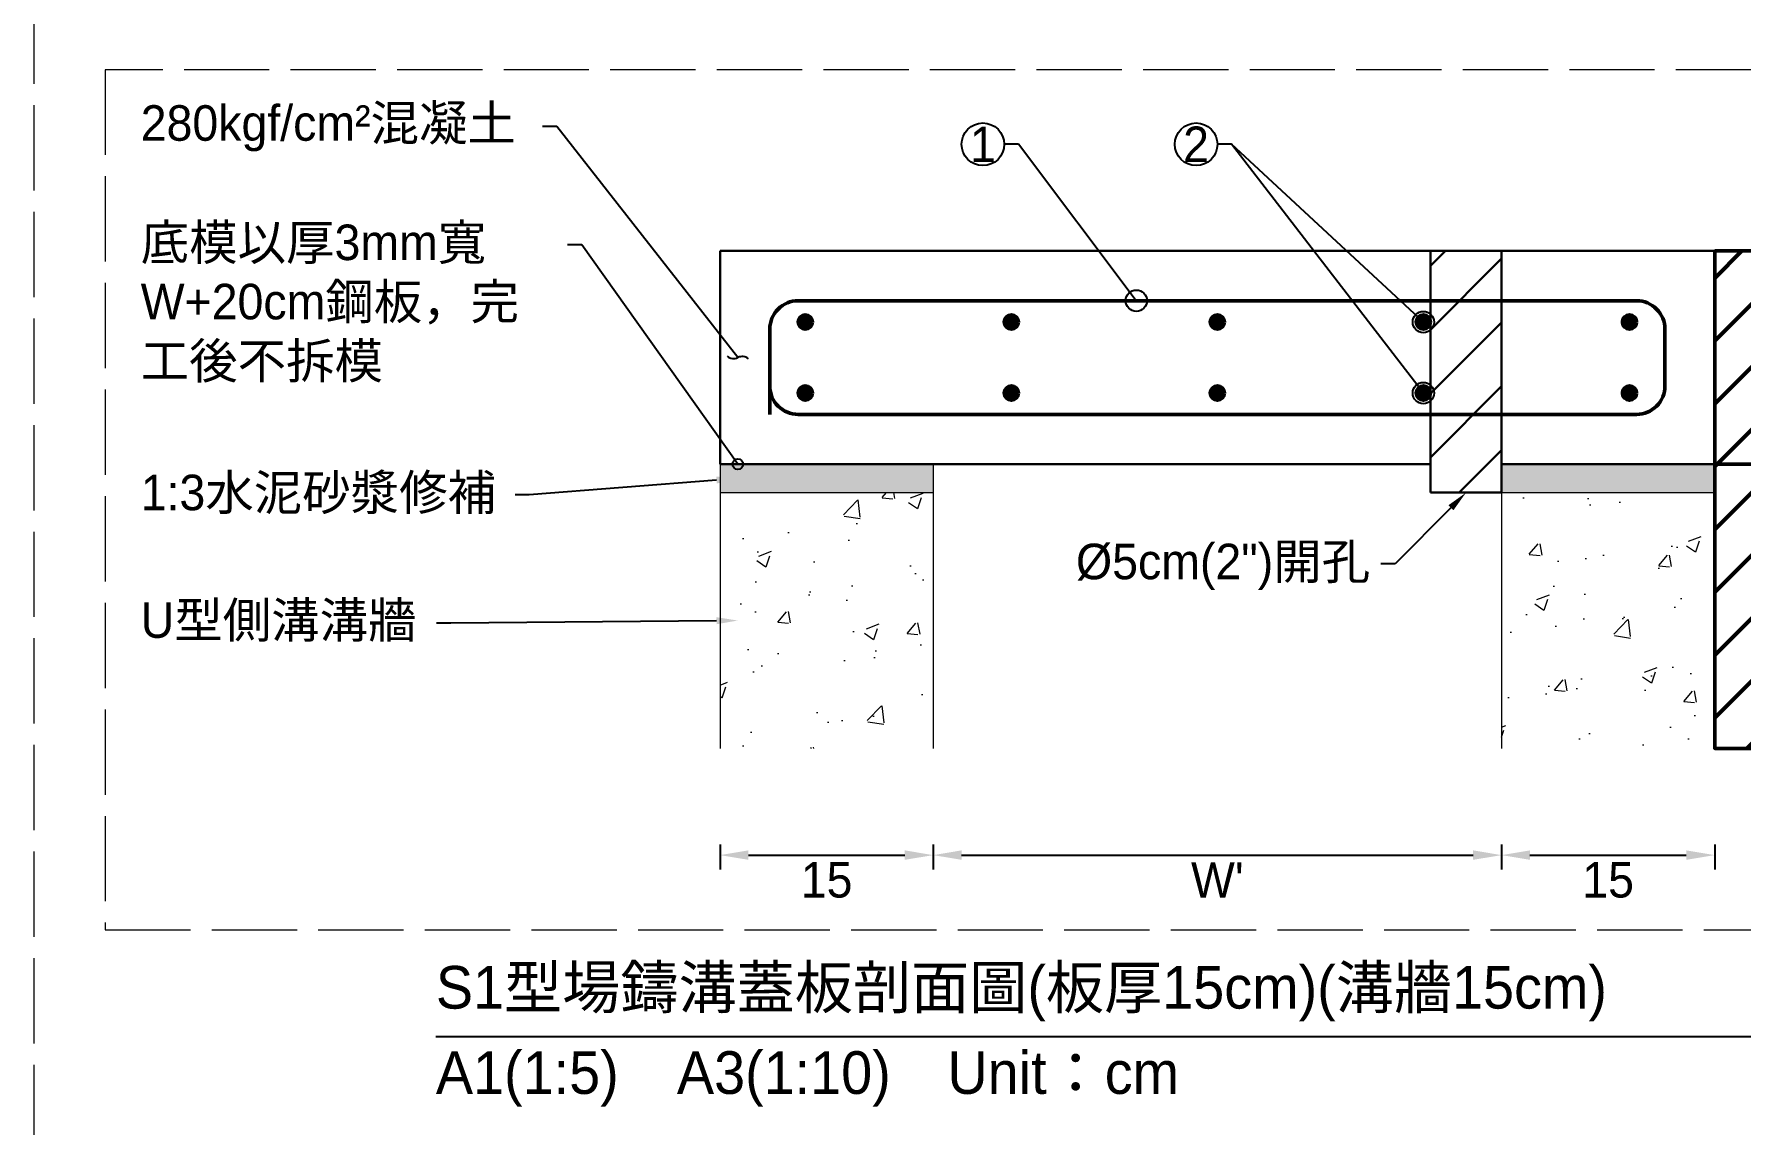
# Model space of a CAD drawing. Extents: x -4891 to 4829, y -5666 to -3242.
# Drawn here: x -970.9 to -730.6, y -4042.7 to -3889.3 of the extents above; entities that cross this region are included whole.
import ezdxf
from ezdxf import colors
from ezdxf.entities.mleader import LeaderData, LeaderLine
from ezdxf.math import Vec2, Vec3

# ---------------------------------------------------------------- set-up
doc = ezdxf.new("R2010")
doc.units = 0
doc.header["$MEASUREMENT"] = 0
doc.linetypes.add('ACAD_ISO02W100', pattern=[15, 12, -3])
for name, color, linetype, lineweight in [('一、3.基本-變更', 1, 'Continuous', 50), ('二、1.繪圖-既有設施', 8, 'Continuous', 20), ('二、2.繪圖-施作項目', 181, 'Continuous', 30), ('二、5.繪圖-鋼筋', 60, 'Continuous', 50), ('二、6.繪圖-其他施作項目', 35, 'Continuous', 30)]:
    doc.layers.add(name, color=color, linetype=linetype, lineweight=lineweight)
doc.layers.add('一、4.基本-隱藏', color=9, linetype='ACAD_ISO02W100', lineweight=20, plot=False)
doc.layers.add('三、3.文字-註解文字', color=2, linetype='Continuous')
doc.styles.add('次圖名(詳圖)', font='MS PGothic.ttf', dxfattribs={"height": 6})
doc.styles.add('註解文字', font='MS PGothic.ttf', dxfattribs={"height": 5})
doc.dimstyles.new('註解文字', dxfattribs={"dimtxt": 5, "dimasz": 4, "dimexe": 2, "dimexo": 2.5, "dimgap": 1, "dimtad": 2, "dimzin": 0, "dimdsep": 46, "dimtxsty": '註解文字', "dimcen": 0.1, "dimclrd": 144, "dimclre": 144, "dimclrt": 256, "dimadec": 0, "dimazin": 0, "dimtfac": 1, "dimtofl": 0, "dimtmove": 0, "dimatfit": 3, "dimfxl": 1.5, "dimfxlon": 1, "dimtolj": 1, "dimtzin": 0, "dimlwd": -1, "dimlwe": -1, "dimarcsym": 1})

# ---------------------------------------------------------------- blocks, each defined once
blk = doc.blocks.new('*D73')
at = {"layer": 'Defpoints', "color": 0, "transparency": 16777216}
for p in [(-874.31, -3989.8), (-844.31, -3989.8), (-844.31, -4004.8)]:
    blk.add_point(p, dxfattribs=at)
at = {"layer": '三、3.文字-註解文字', "color": 144, "transparency": 16777216}
for p, q in [((-874.31, -4003.3), (-874.31, -4006.8)), ((-844.31, -4003.3), (-844.31, -4006.8)), ((-870.31, -4004.8), (-848.31, -4004.8))]:
    blk.add_line(p, q, dxfattribs=at)
for points in [[(-870.31, -4004.13), (-870.31, -4005.46), (-874.31, -4004.8)], [(-848.31, -4004.13), (-848.31, -4005.46), (-844.31, -4004.8)]]:
    blk.add_solid(points, dxfattribs=at)
at = {"layer": '三、3.文字-註解文字', "transparency": 16777216, "insert": (-859.31, -4008.3), "char_height": 5, "attachment_point": 5, "style": '註解文字'}
blk.add_mtext('\\A1;15', dxfattribs=at)
blk = doc.blocks.new('*D74')
at = {"layer": 'Defpoints', "color": 0, "transparency": 16777216}
for p in [(-844.31, -3989.8), (-764.31, -3989.8), (-764.31, -4004.8)]:
    blk.add_point(p, dxfattribs=at)
at = {"layer": '三、3.文字-註解文字', "color": 144, "transparency": 16777216}
for p, q in [((-844.31, -4003.3), (-844.31, -4006.8)), ((-764.31, -4003.3), (-764.31, -4006.8)), ((-840.31, -4004.8), (-768.31, -4004.8))]:
    blk.add_line(p, q, dxfattribs=at)
for points in [[(-840.31, -4004.13), (-840.31, -4005.46), (-844.31, -4004.8)], [(-768.31, -4004.13), (-768.31, -4005.46), (-764.31, -4004.8)]]:
    blk.add_solid(points, dxfattribs=at)
at = {"layer": '三、3.文字-註解文字', "transparency": 16777216, "insert": (-804.31, -4008.3), "char_height": 5, "attachment_point": 5, "style": '註解文字'}
blk.add_mtext("\\A1;W'", dxfattribs=at)
blk = doc.blocks.new('*D75')
at = {"layer": 'Defpoints', "color": 0, "transparency": 16777216}
for p in [(-764.31, -3989.8), (-734.31, -3989.8), (-734.31, -4004.8)]:
    blk.add_point(p, dxfattribs=at)
at = {"layer": '三、3.文字-註解文字', "color": 144, "transparency": 16777216}
for p, q in [((-764.31, -4003.3), (-764.31, -4006.8)), ((-734.31, -4003.3), (-734.31, -4006.8)), ((-760.31, -4004.8), (-738.31, -4004.8))]:
    blk.add_line(p, q, dxfattribs=at)
for points in [[(-760.31, -4004.13), (-760.31, -4005.46), (-764.31, -4004.8)], [(-738.31, -4004.13), (-738.31, -4005.46), (-734.31, -4004.8)]]:
    blk.add_solid(points, dxfattribs=at)
at = {"layer": '三、3.文字-註解文字', "transparency": 16777216, "insert": (-749.31, -4008.3), "char_height": 5, "attachment_point": 5, "style": '註解文字'}
blk.add_mtext('\\A1;15', dxfattribs=at)
blk = doc.blocks.new('_Small')
at = {"color": 0, "linetype": 'ByBlock', "lineweight": -2}
blk.add_circle((0, 0), 0.25, dxfattribs=at)
blk = doc.blocks.new('_Integral')
at = {"color": 0, "linetype": 'ByBlock', "lineweight": -2}
for centre, start, end in [((0.445, -0.091), 102, 168), ((-0.445, 0.091), 282, 348)]:
    blk.add_arc(centre, 0.454, start, end, dxfattribs=at)

msp = doc.modelspace()

# ---------------------------------------------------------------- hatches: boundary and pattern name
at = {"layer": '一、3.基本-變更', "linetype": 'Continuous'}
h = msp.add_hatch(dxfattribs=at)
h.set_pattern_fill('ANSI31', color=256, scale=50)
h.set_pattern_definition([(45, (-1968.1754, 711.5), (-4.419417, 4.419417), [])])
h.paths.add_polyline_path([(-694.307, -3919.796), (-734.307, -3919.796), (-734.307, -3949.796), (-694.307, -3949.796)])
h.paths.add_polyline_path([(-694.307, -3949.796), (-734.307, -3949.796), (-734.307, -3989.796), (-694.307, -3989.796)])
at = {"layer": '二、1.繪圖-既有設施'}
h = msp.add_hatch(dxfattribs=at)
h.set_pattern_fill('CROSS', color=256, scale=0.2)
h.set_pattern_definition([(0, (-456013.2273, -668657.5251), (1.27, 1.27), [0.635, -1.905]), (90, (-456012.9098, -668657.8426), (-1.27, 1.27), [0.635, -1.905])])
h.paths.add_polyline_path([(-844.307, -3949.796), (-874.307, -3949.796), (-874.307, -3953.796), (-844.307, -3953.796)])
h.paths.add_polyline_path([(-734.307, -3949.796), (-764.307, -3949.796), (-764.307, -3953.796), (-734.307, -3953.796)])
h = msp.add_hatch(dxfattribs=at)
h.set_pattern_fill('AR-CONC', color=256, scale=0.1)
h.set_pattern_definition([(50, (-456013.227, -668657.525), (18.2184669, -1.59390855), [1.905, -20.955]), (355, (-456013.227, -668657.525), (-3.52434214, 19.10568452), [1.524, -16.7640584]), (100.4514447, (-456011.709, -668657.658), (14.6941247, 17.5117752), [1.6190009, -17.80902446]), (46.1842, (-456013.227, -668652.445), (27.1079041, -4.2042328), [2.8575, -31.4325]), (96.6355576, (-456010.968, -668652.795), (23.7404134, 24.7426125), [2.4285023, -26.7135608]), (351.184151, (-456013.227, -668652.445), (23.7404134, 24.7426125), [2.2859967, -25.1459732]), (21, (-456010.687, -668653.715), (15.16143913, -10.22651982), [1.905, -20.955]), (326, (-456010.687, -668653.715), (6.18020283, 18.4187966), [1.524, -16.764]), (71.451445, (-456009.424, -668654.567), (21.34164193, 8.1922769), [1.6190009, -17.80899376]), (37.5, (-456013.227, -668657.525), (0.308860325, 8.455503887), [0, -16.5608, 0, -17.018, 0, -16.8275]), (7.5, (-456013.227, -668657.525), (6.68196625, 10.01805748), [0, -9.7028, 0, -16.1798, 0, -6.4135]), (327.5, (-456018.8915, -668657.525), (13.559059517, -0.5728744), [0, -6.35, 0, -19.812, 0, -26.289]), (317.5, (-456021.431, -668657.525), (14.81291814, 2.5426491), [0, -8.255, 0, -13.1572, 0, -18.669])])
h.paths.add_polyline_path([(-844.307, -3953.796), (-874.307, -3953.796), (-874.307, -3989.796), (-844.307, -3989.796)])
h.paths.add_polyline_path([(-734.307, -3953.796), (-764.307, -3953.796), (-764.307, -3989.796), (-734.307, -3989.796)])
at = {"layer": '二、5.繪圖-鋼筋'}
h = msp.add_hatch(color=256, dxfattribs=at)
h.dxf.hatch_style = 1
h.paths.add_polyline_path([(-863.307, -3929.796, 1), (-861.307, -3929.796, 1)])
h = msp.add_hatch(color=256, dxfattribs=at)
h.dxf.hatch_style = 1
h.paths.add_polyline_path([(-834.307, -3929.796, 1), (-832.307, -3929.796, 1)])
h = msp.add_hatch(color=256, dxfattribs=at)
h.dxf.hatch_style = 1
h.paths.add_polyline_path([(-805.307, -3929.796, 1), (-803.307, -3929.796, 1)])
h = msp.add_hatch(color=256, dxfattribs=at)
h.dxf.hatch_style = 1
h.paths.add_polyline_path([(-776.307, -3929.796, 1), (-774.307, -3929.796, 1)])
h = msp.add_hatch(color=256, dxfattribs=at)
h.dxf.hatch_style = 1
h.paths.add_polyline_path([(-747.307, -3929.796, 1), (-745.307, -3929.796, 1)])
h = msp.add_hatch(color=256, dxfattribs=at)
h.dxf.hatch_style = 1
h.paths.add_polyline_path([(-863.307, -3939.796, 1), (-861.307, -3939.796, 1)])
h = msp.add_hatch(color=256, dxfattribs=at)
h.dxf.hatch_style = 1
h.paths.add_polyline_path([(-834.307, -3939.796, 1), (-832.307, -3939.796, 1)])
h = msp.add_hatch(color=256, dxfattribs=at)
h.dxf.hatch_style = 1
h.paths.add_polyline_path([(-805.307, -3939.796, 1), (-803.307, -3939.796, 1)])
h = msp.add_hatch(color=256, dxfattribs=at)
h.dxf.hatch_style = 1
h.paths.add_polyline_path([(-776.307, -3939.796, 1), (-774.307, -3939.796, 1)])
h = msp.add_hatch(color=256, dxfattribs=at)
h.dxf.hatch_style = 1
h.paths.add_polyline_path([(-747.307, -3939.796, 1), (-745.307, -3939.796, 1)])
at = {"layer": '二、6.繪圖-其他施作項目'}
h = msp.add_hatch(dxfattribs=at)
h.set_pattern_fill('ANSI31', color=256, scale=2)
h.set_pattern_definition([(45, (-456993.227, -669497.525), (-4.49012806, 4.49012806), [])])
h.paths.add_polyline_path([(-764.307, -3919.796), (-774.307, -3919.796), (-774.307, -3953.796), (-764.307, -3953.796)])

# ---------------------------------------------------------------- linework, layer by layer
at = {"layer": '一、3.基本-變更', "linetype": 'Continuous'}
for points in [[(-734.307, -3919.796), (-694.307, -3919.796), (-694.307, -3949.796), (-734.307, -3949.796)], [(-694.307, -3949.796), (-734.307, -3949.796), (-734.307, -3989.796), (-694.307, -3989.796)]]:
    msp.add_lwpolyline(points, close=True, dxfattribs=at)
at = {"layer": '一、4.基本-隱藏'}
for points in [[(-970.855, -3689.296), (-190.855, -3689.296), (-190.855, -4196.296), (-970.855, -4196.296)], [(-607.759, -3894.296), (-960.855, -3894.296), (-960.855, -4015.296), (-607.759, -4015.296)]]:
    msp.add_lwpolyline(points, close=True, dxfattribs=at)
msp.add_lwpolyline([(-960.855, -4015.296), (-607.759, -4015.296)], dxfattribs=at)
at = {"layer": '三、3.文字-註解文字'}
msp.add_lwpolyline([(-914.307, -4030.296), (-654.307, -4030.296)], dxfattribs=at)
for centre in [(-837.307, -3904.796), (-807.307, -3904.796)]:
    msp.add_circle(centre, 3, dxfattribs=at)
at = {"layer": '二、1.繪圖-既有設施'}
for points in [[(-874.307, -3949.796), (-874.307, -3989.796)], [(-844.307, -3949.796), (-844.307, -3989.796)], [(-764.307, -3949.796), (-764.307, -3989.796)], [(-734.307, -3949.796), (-734.307, -3989.796)], [(-874.307, -3953.796), (-844.307, -3953.796)], [(-764.307, -3953.796), (-734.307, -3953.796)]]:
    msp.add_lwpolyline(points, dxfattribs=at)
at = {"layer": '二、2.繪圖-施作項目'}
for points in [[(-874.307, -3919.796), (-734.307, -3919.796)], [(-874.307, -3919.796), (-874.307, -3949.796)], [(-734.307, -3919.796), (-734.307, -3949.796)], [(-874.307, -3949.796), (-774.307, -3949.796)], [(-764.307, -3949.796), (-734.307, -3949.796)]]:
    msp.add_lwpolyline(points, dxfattribs=at)
at = {"layer": '二、5.繪圖-鋼筋'}
msp.add_lwpolyline([(-741.307, -3930.796), (-741.307, -3938.796, -0.4142136), (-745.307, -3942.796), (-863.307, -3942.796, -0.4142136), (-867.307, -3938.796), (-867.307, -3930.796, -0.4142136), (-863.307, -3926.796), (-745.307, -3926.796, -0.4142136)], format="xyb", close=True, dxfattribs=at)
msp.add_lwpolyline([(-867.307, -3934.796), (-867.307, -3942.796)], dxfattribs=at)
for centre in [(-862.307, -3929.796), (-833.307, -3929.796), (-804.307, -3929.796), (-775.307, -3929.796), (-746.307, -3929.796), (-862.307, -3939.796), (-833.307, -3939.796), (-804.307, -3939.796), (-775.307, -3939.796), (-746.307, -3939.796)]:
    msp.add_circle(centre, 1, dxfattribs=at)
at = {"layer": '二、6.繪圖-其他施作項目'}
for points in [[(-774.307, -3919.796), (-774.307, -3953.796)], [(-764.307, -3919.796), (-764.307, -3953.796)], [(-774.307, -3953.796), (-764.307, -3953.796)]]:
    msp.add_lwpolyline(points, dxfattribs=at)

# ---------------------------------------------------------------- texts
at = {"layer": '三、3.文字-註解文字'}
for s, width, gutter_width, insert, char_height, attachment_point, style in [('1', 8.38231, 30, (-837.307, -3904.796), 5, 5, '註解文字'), ('2', 8.38231, 30, (-807.307, -3904.796), 5, 5, '註解文字'), ('S{\\fMS PGothic|b0|i0|c128|p34;1型場鑄溝蓋板剖面圖(板厚15cm)}(溝牆15cm)', 215.37549, 15, (-914.307, -4024.296), 6, 4, '次圖名(詳圖)'), ('{\\fMS PGothic|b0|i0|c128|p34;A1(1:}5{\\fMS PGothic|b0|i0|c128|p34;)\u3000A3(1:}1{\\fMS PGothic|b0|i0|c128|p34;0)^IUnit：cm}', 136.03259, 15, (-914.307, -4036.296), 6, 4, '次圖名(詳圖)')]:
    msp.add_mtext_dynamic_manual_height_columns(s, width=width, gutter_width=gutter_width, heights=[0], dxfattribs=dict(at, insert=insert, char_height=char_height, attachment_point=attachment_point, style=style))

# ---------------------------------------------------------------- dimensions: what is measured, and where the dimension line sits
for base, p1, p2, text, picture, middle in [((-844.307, -4004.796), (-874.307, -3989.796), (-844.307, -3989.796), '15', '*D73', (-859.307, -4008.296)), ((-764.307, -4004.796), (-844.307, -3989.796), (-764.307, -3989.796), "W'", '*D74', (-804.307, -4008.296)), ((-734.307, -4004.796), (-764.307, -3989.796), (-734.307, -3989.796), '15', '*D75', (-749.307, -4008.296))]:
    dim = msp.add_linear_dim(base=base, p1=p1, p2=p2, text=text, dimstyle='註解文字', dxfattribs=at)
    dim.commit()
    dim.dimension.update_dxf_attribs({"geometry": picture, "text_midpoint": middle})

# ---------------------------------------------------------------- leaders
ml = msp.add_multileader_mtext('Standard', dxfattribs=at)
ml.set_content('280kgf/cm²混凝土', color=256, style='註解文字')
ml.set_leader_properties(color=144, linetype='ByLayer', lineweight=-1)
ml.set_arrow_properties(name='INTEGRAL')
ml.build(insert=Vec2(0, 0))
ml.multileader.update_dxf_attribs({"dogleg_length": 2, "arrow_head_size": 3})
ctx = ml.context
ctx.base_point, ctx.char_height, ctx.arrow_head_size, ctx.landing_gap_size, ctx.plane_origin = Vec3(-957.355, -3902.279), 5, 3, 1.5, Vec3(-817.606, -3983.137)
notes = []
notes.append((ctx, [(1, (1, 1, 0), (-897.298, -3902.279), (-1, 0), 2, [(0, [(-871.807, -3934.796)], 0, [])])]))
ctx.mtext.insert, ctx.mtext.width, ctx.mtext.flow_direction = Vec3(-955.855, -3899.296), 107.51878, 5
ml = msp.add_multileader_mtext('Standard', dxfattribs=at)
ml.set_content('{\\fMS PGothic|b0|i0|c128|p34; }', color=256, style='註解文字')
ml.set_leader_properties(color=144, linetype='ByLayer', lineweight=-1)
ml.set_arrow_properties(name='SMALL')
ml.build(insert=Vec2(0, 0))
ml.multileader.update_dxf_attribs({"dogleg_length": 2, "arrow_head_size": 6})
ctx = ml.context
ctx.base_point, ctx.char_height, ctx.arrow_head_size, ctx.landing_gap_size, ctx.plane_origin = Vec3(-839.523, -3904.796), 5, 6, 1.5, Vec3(-815.718, -3911.45)
ctx.text_align_type = 2
notes.append((ctx, [(0, (1, 1, 0), (-832.307, -3904.796), (-1, 0), 2, [(0, [(-815.718, -3926.796)], 0, [])])]))
ctx.mtext.insert, ctx.mtext.alignment, ctx.mtext.flow_direction = Vec3(-835.807, -3902.296), 3, 5
ml = msp.add_multileader_mtext('Standard', dxfattribs=at)
ml.set_content('{\\fMS PGothic|b0|i0|c128|p34; }', color=256, style='註解文字')
ml.set_leader_properties(color=144, linetype='ByLayer', lineweight=-1)
ml.set_arrow_properties(name='SMALL')
ml.build(insert=Vec2(0, 0))
ml.multileader.update_dxf_attribs({"dogleg_length": 2, "arrow_head_size": 6})
ctx = ml.context
ctx.base_point, ctx.char_height, ctx.arrow_head_size, ctx.landing_gap_size, ctx.plane_origin = Vec3(-809.523, -3904.796), 5, 6, 1.5, Vec3(-785.718, -3923.45)
ctx.text_align_type = 2
notes.append((ctx, [(0, (1, 1, 0), (-802.307, -3904.796), (-1, 0), 2, [(0, [(-775.307, -3939.796)], 0, [])])]))
ctx.mtext.insert, ctx.mtext.alignment, ctx.mtext.flow_direction = Vec3(-805.807, -3902.296), 3, 5
ml = msp.add_multileader_mtext('Standard', dxfattribs=at)
ml.set_content('{\\fMS PGothic|b0|i0|c128|p34; }', color=256, style='註解文字')
ml.set_leader_properties(color=144, linetype='ByLayer', lineweight=-1)
ml.set_arrow_properties(name='SMALL')
ml.build(insert=Vec2(0, 0))
ml.multileader.update_dxf_attribs({"dogleg_length": 2, "arrow_head_size": 6})
ctx = ml.context
ctx.base_point, ctx.char_height, ctx.arrow_head_size, ctx.landing_gap_size, ctx.plane_origin = Vec3(-809.523, -3904.796), 5, 6, 1.5, Vec3(-785.718, -3911.45)
ctx.text_align_type = 2
notes.append((ctx, [(0, (1, 1, 0), (-802.307, -3904.796), (-1, 0), 2, [(0, [(-775.307, -3929.796)], 0, [])])]))
ctx.mtext.insert, ctx.mtext.alignment, ctx.mtext.flow_direction = Vec3(-805.807, -3902.296), 3, 5
ml = msp.add_multileader_mtext('Standard', dxfattribs=at)
ml.set_content('底模以厚3mm寬W+20cm鋼板，完工後不拆模', color=256, style='註解文字')
ml.set_leader_properties(color=144, linetype='ByLayer', lineweight=-1)
ml.set_arrow_properties(name='SMALL')
ml.build(insert=Vec2(0, 0))
ml.multileader.update_dxf_attribs({"dogleg_length": 2, "arrow_head_size": 3})
ctx = ml.context
ctx.base_point, ctx.char_height, ctx.arrow_head_size, ctx.landing_gap_size, ctx.plane_origin = Vec3(-957.355, -3918.927), 5, 3, 1.5, Vec3(-817.606, -3996.284)
notes.append((ctx, [(1, (1, 1, 0), (-893.775, -3918.927), (-1, 0), 2, [(0, [(-871.807, -3949.796)], 0, [])])]))
ctx.mtext.insert, ctx.mtext.width, ctx.mtext.flow_direction = Vec3(-955.855, -3916.086), 59.22735, 5
ml = msp.add_multileader_mtext('Standard', dxfattribs=at)
ml.set_content('1:3水泥砂漿修補', color=256, style='註解文字')
ml.set_leader_properties(color=144, linetype='ByLayer', lineweight=-1)
ml.build(insert=Vec2(0, 0))
ml.multileader.update_dxf_attribs({"dogleg_length": 2, "arrow_head_size": 3})
ctx = ml.context
ctx.base_point, ctx.char_height, ctx.arrow_head_size, ctx.landing_gap_size, ctx.plane_origin = Vec3(-957.355, -3954.116), 5, 3, 1.5, Vec3(-814.061, -4031.546)
notes.append((ctx, [(1, (1, 1, 0), (-901.162, -3954.116), (-1, 0), 2, [(0, [(-871.807, -3951.796)], 0, [])])]))
ctx.mtext.insert, ctx.mtext.width, ctx.mtext.defined_height, ctx.mtext.flow_direction = Vec3(-955.855, -3951.275), 75.70236, 7.957, 5
ml = msp.add_multileader_mtext('Standard', dxfattribs=at)
ml.set_content('%%C5cm(2")開孔{\\fMS PGothic|b0|i0|c128|p34; }', color=256, style='註解文字')
ml.set_leader_properties(color=144, linetype='ByLayer', lineweight=-1)
ml.build(insert=Vec2(0, 0))
ml.multileader.update_dxf_attribs({"dogleg_length": 2, "arrow_head_size": 3})
ctx = ml.context
ctx.base_point, ctx.char_height, ctx.arrow_head_size, ctx.landing_gap_size, ctx.plane_origin = Vec3(-826.267, -3963.796), 5, 3, 1.5, Vec3(-769.307, -3953.796)
ctx.text_align_type = 2
notes.append((ctx, [(0, (1, 1, 0), (-779.307, -3963.796), (-1, 0), 2, [(0, [(-769.307, -3953.796)], 0, [])])]))
ctx.mtext.insert, ctx.mtext.alignment, ctx.mtext.flow_direction = Vec3(-782.807, -3960.983), 3, 5
ml = msp.add_multileader_mtext('Standard', dxfattribs=at)
ml.set_content('{\\fMS PGothic|b0|i0|c128|p34;U型側溝}溝牆', color=256, style='註解文字')
ml.set_leader_properties(color=144, linetype='ByLayer', lineweight=-1)
ml.build(insert=Vec2(0, 0))
ml.multileader.update_dxf_attribs({"dogleg_length": 2, "arrow_head_size": 3})
ctx = ml.context
ctx.base_point, ctx.char_height, ctx.arrow_head_size, ctx.landing_gap_size, ctx.plane_origin = Vec3(-957.355, -3972.144), 5, 3, 1.5, Vec3(-814.061, -4044.489)
notes.append((ctx, [(1, (1, 1, 0), (-912.213, -3972.144), (-1, 0), 2, [(0, [(-871.807, -3971.796)], 0, [])])]))
ctx.mtext.insert, ctx.mtext.width, ctx.mtext.defined_height, ctx.mtext.flow_direction = Vec3(-955.855, -3969.232), 79.19501, 8.736, 5
for ctx, leaders in notes:
    for number, flags, end, landing, length, lines in leaders:
        leader = LeaderData()
        leader.index, (leader.has_last_leader_line, leader.has_dogleg_vector, leader.attachment_direction) = number, flags
        leader.last_leader_point, leader.dogleg_vector, leader.dogleg_length = Vec3(end), Vec3(landing), length
        for number, points, colour, breaks in lines:
            line = LeaderLine()
            line.index, line.vertices, line.color, line.breaks = number, Vec3.list(points), colors.encode_raw_color(colour), breaks
            leader.lines.append(line)
        ctx.leaders.append(leader)

doc.saveas('drawing.dxf')
